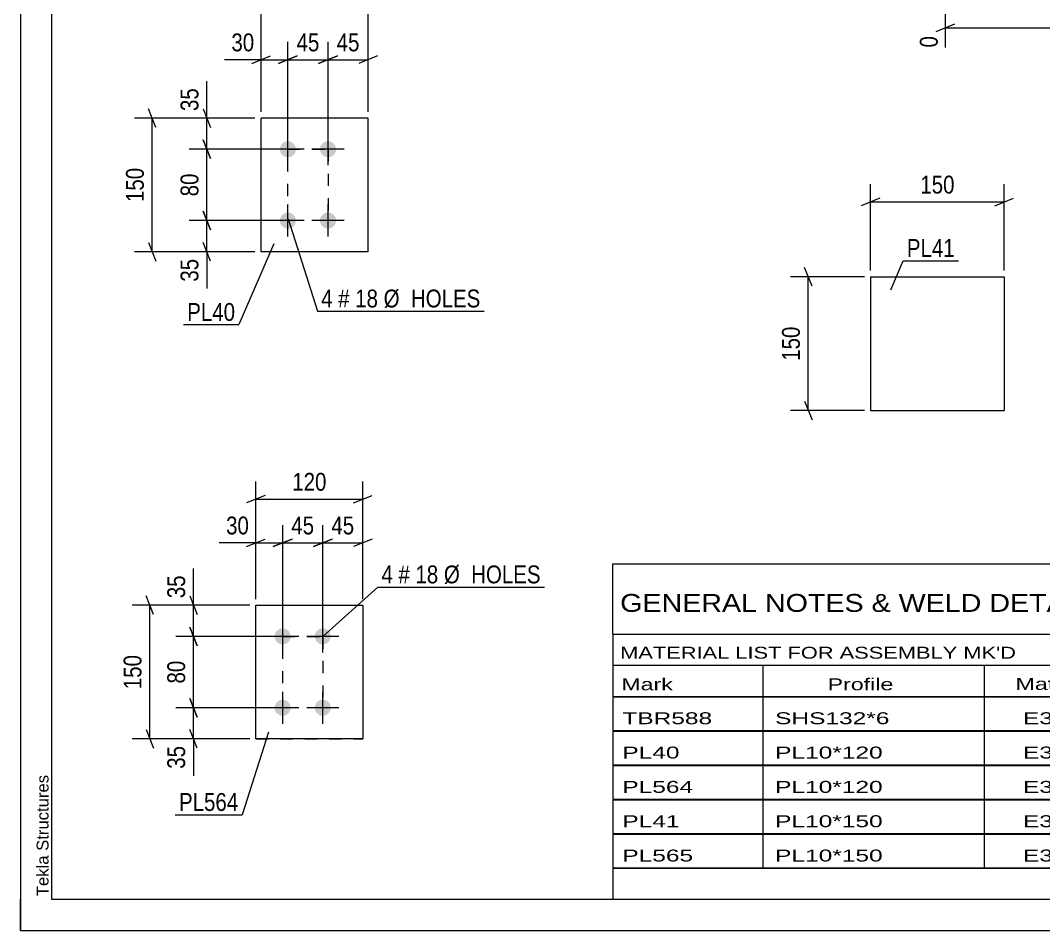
# Model space of a CAD drawing. Header units: millimetres. Extents: x 0 to 420, y 0 to 297.
# Drawn here: x 0 to 164, y 0 to 145.8 of the extents above; entities that cross this region are included whole.
import ezdxf

# ---------------------------------------------------------------- set-up
doc = ezdxf.new("R2010")
doc.units = ezdxf.units.MM
doc.linetypes.add('DXK_LINE_DOT2', pattern=[3.9198, 1.9599, -1.9599])
doc.styles.add('Arial', font='ARIAL.TTF', dxfattribs={"height": 0.2})
doc.styles.add('Arial Narrow', font='ARIALN.TTF', dxfattribs={"height": 0.2})

# ---------------------------------------------------------------- blocks, each defined once
blk = doc.blocks.new('Unknown-585696536-1128')
at = {"color": 5, "linetype": 'Continuous'}
for p, q in [((0, 297), (0, 0)), ((5, 292), (5, 5)), ((0, 0), (0, 5)), ((5, 5), (415, 5)), ((0, 0), (420, 0))]:
    blk.add_line(p, q, dxfattribs=at)
at = {"color": 174, "linetype": 'Continuous', "style": 'Arial'}
blk.add_text('Tekla Structures', height=1.9102, rotation=90, dxfattribs=at).set_placement((4.5, 5.5))
blk = doc.blocks.new('Bolt-585696536-2512 - 2506')
at = {"linetype": 'Continuous'}
for points in [[(42.04, 45.84), (41.77, 45.87), (41.51, 45.95), (41.28, 46.08), (41.08, 46.26), (40.92, 46.48), (40.81, 46.73), (40.76, 46.99), (40.76, 47.26), (40.81, 47.52), (40.92, 47.77), (41.08, 47.99), (41.28, 48.17), (41.51, 48.3), (41.77, 48.38), (42.04, 48.41), (42.3, 48.38), (42.56, 48.3), (42.79, 48.17), (42.99, 47.99), (43.15, 47.77), (43.26, 47.52), (43.32, 47.26), (43.32, 46.99), (43.26, 46.73), (43.15, 46.48), (42.99, 46.26), (42.79, 46.08), (42.56, 45.95), (42.3, 45.87)], [(48.47, 45.84), (48.2, 45.87), (47.94, 45.95), (47.71, 46.08), (47.51, 46.26), (47.35, 46.48), (47.24, 46.73), (47.19, 46.99), (47.19, 47.26), (47.24, 47.52), (47.35, 47.77), (47.51, 47.99), (47.71, 48.17), (47.94, 48.3), (48.2, 48.38), (48.47, 48.41), (48.73, 48.38), (48.99, 48.3), (49.22, 48.17), (49.42, 47.99), (49.58, 47.77), (49.69, 47.52), (49.74, 47.26), (49.74, 46.99), (49.69, 46.73), (49.58, 46.48), (49.42, 46.26), (49.22, 46.08), (48.99, 45.95), (48.73, 45.87)], [(42.04, 34.41), (41.77, 34.44), (41.51, 34.52), (41.28, 34.66), (41.08, 34.84), (40.92, 35.05), (40.81, 35.3), (40.76, 35.56), (40.76, 35.83), (40.81, 36.09), (40.92, 36.34), (41.08, 36.56), (41.28, 36.74), (41.51, 36.87), (41.77, 36.95), (42.04, 36.98), (42.3, 36.95), (42.56, 36.87), (42.79, 36.74), (42.99, 36.56), (43.15, 36.34), (43.26, 36.09), (43.32, 35.83), (43.32, 35.56), (43.26, 35.3), (43.15, 35.05), (42.99, 34.84), (42.79, 34.66), (42.56, 34.52), (42.3, 34.44)], [(48.47, 34.41), (48.2, 34.44), (47.94, 34.52), (47.71, 34.66), (47.51, 34.84), (47.35, 35.05), (47.24, 35.3), (47.19, 35.56), (47.19, 35.83), (47.24, 36.09), (47.35, 36.34), (47.51, 36.56), (47.71, 36.74), (47.94, 36.87), (48.2, 36.95), (48.47, 36.98), (48.73, 36.95), (48.99, 36.87), (49.22, 36.74), (49.42, 36.56), (49.58, 36.34), (49.69, 36.09), (49.74, 35.83), (49.74, 35.56), (49.69, 35.3), (49.58, 35.05), (49.42, 34.84), (49.22, 34.66), (48.99, 34.52), (48.73, 34.44)]]:
    blk.add_hatch(color=1, dxfattribs=at).paths.add_polyline_path(points)
at = {"color": 1, "linetype": 'Continuous'}
for p, q in [((42.04, 44.55), (42.04, 49.7)), ((48.47, 44.55), (48.47, 49.7)), ((44.61, 47.12), (39.47, 47.12)), ((51.04, 47.12), (45.89, 47.12)), ((42.04, 33.12), (42.04, 38.27)), ((48.47, 33.12), (48.47, 38.27)), ((44.61, 35.7), (39.47, 35.7)), ((51.04, 35.7), (45.89, 35.7))]:
    blk.add_line(p, q, dxfattribs=at)
blk = doc.blocks.new('Part-585696536-2517 - 2506')
at = {"color": 2, "linetype": 'Continuous'}
for p, q in [((37.75, 52.12), (54.89, 52.12)), ((37.75, 30.7), (37.75, 52.12)), ((54.89, 52.12), (54.89, 52.12)), ((54.89, 52.12), (54.89, 30.7)), ((54.89, 30.7), (37.75, 30.7)), ((37.75, 30.7), (37.75, 30.7))]:
    blk.add_line(p, q, dxfattribs=at)
at = {"color": 7, "linetype": 'DXK_LINE_DOT2'}
for p, q in [((37.75, 52.12), (54.89, 52.12)), ((37.75, 30.7), (54.89, 30.7)), ((37.75, 30.7), (37.75, 30.7))]:
    blk.add_line(p, q, dxfattribs=at)
blk = doc.blocks.new('Part-585696536-2214 - 2208')
at = {"color": 2, "linetype": 'Continuous'}
for p, q in [((55.74, 130.18), (38.6, 130.18)), ((38.6, 108.76), (38.6, 130.18)), ((55.74, 108.76), (55.74, 130.18)), ((55.74, 108.76), (38.6, 108.76))]:
    blk.add_line(p, q, dxfattribs=at)
blk = doc.blocks.new('Bolt-585696536-2247 - 2208')
at = {"linetype": 'Continuous'}
for points in [[(42.88, 123.9, -1), (42.88, 126.47, -1)], [(49.31, 123.9, -1), (49.31, 126.47, -1)], [(42.88, 112.47, -1), (42.88, 115.04, -1)], [(49.31, 112.47, -1), (49.31, 115.04, -1)]]:
    blk.add_hatch(color=1, dxfattribs=at).paths.add_polyline_path(points)
at = {"color": 1, "linetype": 'Continuous'}
for p, q in [((42.88, 122.61), (42.88, 127.76)), ((49.31, 122.61), (49.31, 127.76)), ((45.46, 125.18), (40.31, 125.18)), ((51.88, 125.18), (46.74, 125.18)), ((42.88, 111.18), (42.88, 116.33)), ((49.31, 111.18), (49.31, 116.33)), ((45.46, 113.76), (40.31, 113.76)), ((51.88, 113.76), (46.74, 113.76))]:
    blk.add_line(p, q, dxfattribs=at)
blk = doc.blocks.new('Part-585696536-2455 - 2449')
at = {"color": 2, "linetype": 'Continuous'}
for p, q in [((136.31, 104.74), (136.31, 83.31)), ((136.31, 104.74), (157.74, 104.74)), ((157.74, 104.74), (157.74, 83.31)), ((136.31, 83.31), (157.74, 83.31))]:
    blk.add_line(p, q, dxfattribs=at)
blk = doc.blocks.new('Rectangle-585696536-2602 - 2506')
at = {"color": 1, "linetype": 'DXK_LINE_DOT2'}
blk.add_lwpolyline([(42.04, 47.12), (48.47, 47.12), (48.47, 35.7), (42.04, 35.7), (42.04, 47.12)], close=True, dxfattribs=at)
blk = doc.blocks.new('Rectangle-585696536-2436 - 2208')
at = {"color": 1, "linetype": 'DXK_LINE_DOT2'}
blk.add_lwpolyline([(42.88, 125.18), (49.31, 125.18), (49.31, 113.76), (42.88, 113.76), (42.88, 125.18)], close=True, dxfattribs=at)
blk = doc.blocks.new('StraightDimension-585696536-2541 - 2506')
at = {"color": 7, "linetype": 'Continuous'}
for p, q in [((27.15, 37.2), (28.35, 34.2)), ((41.04, 35.7), (24.9, 35.7)), ((27.75, 30.7), (27.75, 35.7)), ((28.35, 29.2), (27.15, 32.2)), ((36.75, 30.7), (24.9, 30.7))]:
    blk.add_line(p, q, dxfattribs=at)
at = {"color": 0}
blk.add_wipeout([(27, 30.17), (22.8, 30.17), (22.8, 25.32), (27, 25.32)], dxfattribs=at)
at = {"color": 7, "linetype": 'Continuous'}
blk.add_line((27.75, 30.7), (27.75, 24.79), dxfattribs=at)
blk.add_line((27.75, 30.7), (27.75, 24.79), dxfattribs=at)
at = {"color": 3, "style": 'Arial Narrow'}
blk.add_text('35', height=2.863, rotation=90.0002, dxfattribs=at).set_placement((26.4, 25.92))
blk = doc.blocks.new('StraightDimension-585696536-2519 - 2506')
at = {"color": 7, "linetype": 'Continuous'}
for p, q in [((37.75, 53.12), (37.75, 71.97)), ((54.89, 53.12), (54.89, 71.97)), ((39.25, 69.72), (36.25, 68.52)), ((37.75, 69.12), (54.89, 69.12)), ((53.39, 68.52), (56.39, 69.72))]:
    blk.add_line(p, q, dxfattribs=at)
at = {"color": 0}
blk.add_wipeout([(49.67, 69.87), (49.67, 74.07), (42.98, 74.07), (42.98, 69.87)], dxfattribs=at)
at = {"color": 3, "style": 'Arial Narrow'}
blk.add_text('120', height=2.863, dxfattribs=at).set_placement((43.58, 70.47))
blk = doc.blocks.new('StraightDimension-585696536-2530 - 2506')
at = {"color": 7, "linetype": 'Continuous'}
for p, q in [((21.35, 50.62), (20.15, 53.62)), ((36.75, 52.12), (17.9, 52.12)), ((20.75, 30.7), (20.75, 52.12)), ((20.15, 32.2), (21.35, 29.2)), ((36.75, 30.7), (17.9, 30.7))]:
    blk.add_line(p, q, dxfattribs=at)
at = {"color": 0}
blk.add_wipeout([(20, 44.75), (15.8, 44.75), (15.8, 38.07), (20, 38.07)], dxfattribs=at)
at = {"color": 3, "style": 'Arial Narrow'}
blk.add_text('150', height=2.863, rotation=90.0002, dxfattribs=at).set_placement((19.4, 38.67))
blk = doc.blocks.new('StraightDimension-585696536-2551 - 2506')
at = {"color": 7, "linetype": 'Continuous'}
for p, q in [((27.15, 48.62), (28.35, 45.62)), ((41.04, 47.12), (24.9, 47.12)), ((27.75, 35.7), (27.75, 47.12)), ((28.35, 34.2), (27.15, 37.2)), ((41.04, 35.7), (24.9, 35.7))]:
    blk.add_line(p, q, dxfattribs=at)
at = {"color": 0}
blk.add_wipeout([(27, 43.84), (22.8, 43.84), (22.8, 38.98), (27, 38.98)], dxfattribs=at)
at = {"color": 3, "style": 'Arial Narrow'}
blk.add_text('80', height=2.863, rotation=90.0002, dxfattribs=at).set_placement((26.4, 39.58))
blk = doc.blocks.new('StraightDimension-585696536-2561 - 2506')
at = {"color": 7, "linetype": 'Continuous'}
for p, q in [((27.15, 53.62), (28.35, 50.62)), ((36.75, 52.12), (24.9, 52.12)), ((27.75, 47.12), (27.75, 52.12)), ((28.35, 45.62), (27.15, 48.62)), ((41.04, 47.12), (24.9, 47.12))]:
    blk.add_line(p, q, dxfattribs=at)
at = {"color": 0}
blk.add_wipeout([(27, 57.51), (22.8, 57.51), (22.8, 52.65), (27, 52.65)], dxfattribs=at)
at = {"color": 7, "linetype": 'Continuous'}
blk.add_line((27.75, 52.12), (27.75, 58.03), dxfattribs=at)
blk.add_line((27.75, 52.12), (27.75, 58.03), dxfattribs=at)
at = {"color": 3, "style": 'Arial Narrow'}
blk.add_text('35', height=2.863, rotation=90.0002, dxfattribs=at).set_placement((26.4, 53.25))
blk = doc.blocks.new('StraightDimension-585696536-2572 - 2506')
at = {"color": 7, "linetype": 'Continuous'}
for p, q in [((37.75, 53.12), (37.75, 64.97)), ((42.04, 48.12), (42.04, 64.97)), ((36.25, 61.52), (39.25, 62.72)), ((43.54, 62.72), (40.54, 61.52)), ((37.75, 62.12), (42.04, 62.12))]:
    blk.add_line(p, q, dxfattribs=at)
at = {"color": 0}
blk.add_wipeout([(37.23, 62.87), (37.23, 67.07), (32.37, 67.07), (32.37, 62.87)], dxfattribs=at)
at = {"color": 7, "linetype": 'Continuous'}
blk.add_line((37.75, 62.12), (31.85, 62.12), dxfattribs=at)
blk.add_line((37.75, 62.12), (31.85, 62.12), dxfattribs=at)
at = {"color": 3, "style": 'Arial Narrow'}
blk.add_text('30', height=2.863, dxfattribs=at).set_placement((32.97, 63.47))
blk = doc.blocks.new('StraightDimension-585696536-2582 - 2506')
at = {"color": 7, "linetype": 'Continuous'}
for p, q in [((42.04, 48.12), (42.04, 64.97)), ((48.47, 48.12), (48.47, 64.97)), ((40.54, 61.52), (43.54, 62.72)), ((49.97, 62.72), (46.97, 61.52)), ((42.04, 62.12), (48.47, 62.12))]:
    blk.add_line(p, q, dxfattribs=at)
at = {"color": 0}
blk.add_wipeout([(47.68, 62.87), (47.68, 67.07), (42.82, 67.07), (42.82, 62.87)], dxfattribs=at)
at = {"color": 3, "style": 'Arial Narrow'}
blk.add_text('45', height=2.863, dxfattribs=at).set_placement((43.42, 63.47))
blk = doc.blocks.new('StraightDimension-585696536-2592 - 2506')
at = {"color": 7, "linetype": 'Continuous'}
for p, q in [((48.47, 48.12), (48.47, 64.97)), ((54.89, 53.12), (54.89, 64.97)), ((46.97, 61.52), (49.97, 62.72)), ((56.39, 62.72), (53.39, 61.52)), ((48.47, 62.12), (54.89, 62.12))]:
    blk.add_line(p, q, dxfattribs=at)
at = {"color": 0}
blk.add_wipeout([(54.11, 62.87), (54.11, 67.07), (49.25, 67.07), (49.25, 62.87)], dxfattribs=at)
at = {"color": 3, "style": 'Arial Narrow'}
blk.add_text('45', height=2.863, dxfattribs=at).set_placement((49.85, 63.47))
blk = doc.blocks.new('StraightDimension-585696536-2356 - 2208')
at = {"color": 7, "linetype": 'Continuous'}
for p, q in [((42.88, 126.18), (42.88, 142.38)), ((49.31, 126.18), (49.31, 142.38)), ((41.38, 138.93), (44.38, 140.13)), ((42.88, 139.53), (49.31, 139.53)), ((50.81, 140.13), (47.81, 138.93))]:
    blk.add_line(p, q, dxfattribs=at)
at = {"color": 0}
blk.add_wipeout([(48.53, 140.28), (48.53, 144.48), (43.67, 144.48), (43.67, 140.28)], dxfattribs=at)
at = {"color": 3, "style": 'Arial Narrow'}
blk.add_text('45', height=2.863, dxfattribs=at).set_placement((44.27, 140.88))
blk = doc.blocks.new('StraightDimension-585696536-2413 - 2208')
at = {"color": 7, "linetype": 'Continuous'}
for p, q in [((29.28, 126.68), (30.48, 123.68)), ((41.88, 125.18), (27.03, 125.18)), ((29.88, 113.76), (29.88, 125.18)), ((30.48, 112.26), (29.28, 115.26)), ((41.88, 113.76), (27.03, 113.76))]:
    blk.add_line(p, q, dxfattribs=at)
at = {"color": 0}
blk.add_wipeout([(29.13, 121.9), (24.93, 121.9), (24.93, 117.04), (29.13, 117.04)], dxfattribs=at)
at = {"color": 3, "style": 'Arial Narrow'}
blk.add_text('80', height=2.863, rotation=90.0002, dxfattribs=at).set_placement((28.53, 117.64))
blk = doc.blocks.new('StraightDimension-585696536-2323 - 2208')
at = {"color": 7, "linetype": 'Continuous'}
for p, q in [((38.6, 131.18), (38.6, 150.85)), ((55.74, 131.18), (55.74, 150.85)), ((40.1, 148.6), (37.1, 147.4)), ((38.6, 148), (55.74, 148)), ((54.24, 147.4), (57.24, 148.6))]:
    blk.add_line(p, q, dxfattribs=at)
at = {"color": 0}
blk.add_wipeout([(50.51, 148.75), (50.51, 152.95), (43.83, 152.95), (43.83, 148.75)], dxfattribs=at)
at = {"color": 3, "style": 'Arial Narrow'}
blk.add_text('120', height=2.863, dxfattribs=at).set_placement((44.43, 149.35))
blk = doc.blocks.new('StraightDimension-585696536-2343 - 2208')
at = {"color": 7, "linetype": 'Continuous'}
for p, q in [((38.6, 131.18), (38.6, 142.38)), ((42.88, 126.18), (42.88, 142.38)), ((37.1, 138.93), (40.1, 140.13)), ((38.6, 139.53), (42.88, 139.53)), ((44.38, 140.13), (41.38, 138.93))]:
    blk.add_line(p, q, dxfattribs=at)
at = {"color": 0}
blk.add_wipeout([(38.07, 140.28), (38.07, 144.48), (33.22, 144.48), (33.22, 140.28)], dxfattribs=at)
at = {"color": 7, "linetype": 'Continuous'}
blk.add_line((38.6, 139.53), (32.69, 139.53), dxfattribs=at)
blk.add_line((38.6, 139.53), (32.69, 139.53), dxfattribs=at)
at = {"color": 3, "style": 'Arial Narrow'}
blk.add_text('30', height=2.863, dxfattribs=at).set_placement((33.82, 140.88))
blk = doc.blocks.new('StraightDimension-585696536-2366 - 2208')
at = {"color": 7, "linetype": 'Continuous'}
for p, q in [((49.31, 126.18), (49.31, 142.38)), ((55.74, 131.18), (55.74, 142.38)), ((47.81, 138.93), (50.81, 140.13)), ((49.31, 139.53), (55.74, 139.53)), ((57.24, 140.13), (54.24, 138.93))]:
    blk.add_line(p, q, dxfattribs=at)
at = {"color": 0}
blk.add_wipeout([(54.96, 140.28), (54.96, 144.48), (50.1, 144.48), (50.1, 140.28)], dxfattribs=at)
at = {"color": 3, "style": 'Arial Narrow'}
blk.add_text('45', height=2.863, dxfattribs=at).set_placement((50.7, 140.88))
blk = doc.blocks.new('StraightDimension-585696536-2383 - 2208')
at = {"color": 7, "linetype": 'Continuous'}
for p, q in [((21.73, 128.68), (20.53, 131.68)), ((37.6, 130.18), (18.28, 130.18)), ((21.13, 108.76), (21.13, 130.18)), ((20.53, 110.26), (21.73, 107.26)), ((37.6, 108.76), (18.28, 108.76))]:
    blk.add_line(p, q, dxfattribs=at)
at = {"color": 0}
blk.add_wipeout([(20.38, 122.81), (16.18, 122.81), (16.18, 116.13), (20.38, 116.13)], dxfattribs=at)
at = {"color": 3, "style": 'Arial Narrow'}
blk.add_text('150', height=2.863, rotation=90.0002, dxfattribs=at).set_placement((19.78, 116.73))
blk = doc.blocks.new('StraightDimension-585696536-2400 - 2208')
at = {"color": 7, "linetype": 'Continuous'}
for p, q in [((29.28, 131.68), (30.48, 128.68)), ((37.6, 130.18), (27.03, 130.18)), ((29.88, 125.18), (29.88, 130.18)), ((30.48, 123.68), (29.28, 126.68)), ((41.88, 125.18), (27.03, 125.18))]:
    blk.add_line(p, q, dxfattribs=at)
at = {"color": 0}
blk.add_wipeout([(29.13, 135.57), (24.93, 135.57), (24.93, 130.71), (29.13, 130.71)], dxfattribs=at)
at = {"color": 7, "linetype": 'Continuous'}
blk.add_line((29.88, 130.18), (29.88, 136.09), dxfattribs=at)
blk.add_line((29.88, 130.18), (29.88, 136.09), dxfattribs=at)
at = {"color": 3, "style": 'Arial Narrow'}
blk.add_text('35', height=2.863, rotation=90.0002, dxfattribs=at).set_placement((28.53, 131.31))
blk = doc.blocks.new('StraightDimension-585696536-2423 - 2208')
at = {"color": 7, "linetype": 'Continuous'}
for p, q in [((29.28, 115.26), (30.48, 112.26)), ((41.88, 113.76), (27.03, 113.76)), ((29.88, 108.76), (29.88, 113.76)), ((30.48, 107.26), (29.28, 110.26)), ((37.6, 108.76), (27.03, 108.76))]:
    blk.add_line(p, q, dxfattribs=at)
at = {"color": 0}
blk.add_wipeout([(29.13, 108.23), (24.93, 108.23), (24.93, 103.37), (29.13, 103.37)], dxfattribs=at)
at = {"color": 7, "linetype": 'Continuous'}
blk.add_line((29.88, 108.76), (29.88, 102.85), dxfattribs=at)
blk.add_line((29.88, 108.76), (29.88, 102.85), dxfattribs=at)
at = {"color": 3, "style": 'Arial Narrow'}
blk.add_text('35', height=2.863, rotation=90.0002, dxfattribs=at).set_placement((28.53, 103.97))
blk = doc.blocks.new('StraightDimension-585696536-3638 - 1834')
at = {"color": 7, "linetype": 'Continuous'}
for p, q in [((148.26, 158.79), (148.26, 141.49)), ((248.04, 158.79), (248.04, 137.84)), ((149.76, 145.22), (146.76, 144.02)), ((148.26, 144.62), (248.04, 144.62)), ((246.54, 144.02), (249.54, 145.22))]:
    blk.add_line(p, q, dxfattribs=at)
at = {"color": 0}
blk.add_wipeout([(201.49, 145.37), (201.49, 149.57), (194.8, 149.57), (194.8, 145.37)], dxfattribs=at)
at = {"color": 0, "linetype": 'Continuous'}
for points in [[(147.66, 143.92), (143.46, 143.92), (143.46, 140.89), (147.66, 140.89)], [(247.44, 143.92), (243.24, 143.92), (243.24, 137.24), (247.44, 137.24)]]:
    blk.add_wipeout(points, dxfattribs=at)
at = {"color": 3, "style": 'Arial Narrow'}
blk.add_text('698', height=2.863, dxfattribs=at).set_placement((195.4, 145.97))
at = {"color": 3, "linetype": 'Continuous', "style": 'Arial Narrow'}
for s, height, p in [('0', 2.86, (147.06, 141.49)), ('698', 2.863, (246.84, 137.84))]:
    blk.add_text(s, height=height, rotation=90.0002, dxfattribs=at).set_placement(p)
blk = doc.blocks.new('StraightDimension-585696536-2457 - 2449')
at = {"color": 7, "linetype": 'Continuous'}
for p, q in [((136.31, 105.74), (136.31, 119.59)), ((157.74, 105.74), (157.74, 119.59)), ((137.81, 117.34), (134.81, 116.14)), ((136.31, 116.74), (157.74, 116.74)), ((156.24, 116.14), (159.24, 117.34))]:
    blk.add_line(p, q, dxfattribs=at)
at = {"color": 0}
blk.add_wipeout([(150.37, 117.49), (150.37, 121.69), (143.68, 121.69), (143.68, 117.49)], dxfattribs=at)
at = {"color": 3, "style": 'Arial Narrow'}
blk.add_text('150', height=2.863, dxfattribs=at).set_placement((144.28, 118.09))
blk = doc.blocks.new('StraightDimension-585696536-2468 - 2449')
at = {"color": 7, "linetype": 'Continuous'}
for p, q in [((126.91, 103.24), (125.71, 106.24)), ((135.31, 104.74), (123.46, 104.74)), ((126.31, 83.31), (126.31, 104.74)), ((125.71, 84.81), (126.91, 81.81)), ((135.31, 83.31), (123.46, 83.31))]:
    blk.add_line(p, q, dxfattribs=at)
at = {"color": 0}
blk.add_wipeout([(125.56, 97.37), (121.36, 97.37), (121.36, 90.69), (125.56, 90.69)], dxfattribs=at)
at = {"color": 3, "style": 'Arial Narrow'}
blk.add_text('150', height=2.863, rotation=90.0002, dxfattribs=at).set_placement((124.96, 91.29))
blk = doc.blocks.new('Unknown-585696536-4495')
at = {"color": 7, "linetype": 'Continuous'}
for p, q in [((95, 58.75), (255, 58.75)), ((95, 47.5), (95, 58.75)), ((255, 58.75), (255, 47.5)), ((95, 47.5), (255, 47.5)), ((95, 47.5), (95, 42.5)), ((255, 47.5), (255, 42.5)), ((95, 42.5), (255, 42.5)), ((95, 42.5), (95, 37.5)), ((119, 42.5), (119, 37.5)), ((154.5, 42.5), (154.5, 37.5)), ((180.5, 42.5), (180.5, 37.5)), ((193.5, 42.5), (193.5, 37.5)), ((211, 42.5), (211, 37.5)), ((233, 42.5), (233, 37.5)), ((255, 42.5), (255, 37.5)), ((95, 37.5), (255, 37.5)), ((95, 37.45), (95, 32.05)), ((95, 37.45), (255, 37.45)), ((119, 37.5), (119, 32)), ((154.5, 37.5), (154.5, 32)), ((180.5, 37.5), (180.5, 32)), ((193.5, 37.5), (193.5, 32)), ((211, 37.5), (211, 32)), ((233, 37.5), (233, 32)), ((255, 37.45), (255, 32.05)), ((95, 32.05), (255, 32.05)), ((95, 31.95), (95, 26.55)), ((95, 31.95), (255, 31.95)), ((119, 32), (119, 26.5)), ((154.5, 32), (154.5, 26.5)), ((180.5, 32), (180.5, 26.5)), ((193.5, 32), (193.5, 26.5)), ((211, 32), (211, 26.5)), ((233, 32), (233, 26.5)), ((255, 31.95), (255, 26.55)), ((95, 26.55), (255, 26.55)), ((95, 26.45), (95, 21.05)), ((95, 26.45), (255, 26.45)), ((119, 26.5), (119, 21)), ((154.5, 26.5), (154.5, 21)), ((180.5, 26.5), (180.5, 21)), ((193.5, 26.5), (193.5, 21)), ((211, 26.5), (211, 21)), ((233, 26.5), (233, 21)), ((255, 26.45), (255, 21.05)), ((95, 21.05), (255, 21.05)), ((95, 20.95), (95, 15.55)), ((95, 20.95), (255, 20.95)), ((119, 21), (119, 15.5)), ((154.5, 21), (154.5, 15.5)), ((180.5, 21), (180.5, 15.5)), ((193.5, 21), (193.5, 15.5)), ((211, 21), (211, 15.5)), ((233, 21), (233, 15.5)), ((255, 20.95), (255, 15.55)), ((95, 15.55), (255, 15.55)), ((95, 15.45), (95, 10.05)), ((95, 15.45), (255, 15.45)), ((119, 15.5), (119, 10)), ((154.5, 15.5), (154.5, 10)), ((180.5, 15.5), (180.5, 10)), ((193.5, 15.5), (193.5, 10)), ((211, 15.5), (211, 10)), ((233, 15.5), (233, 10)), ((255, 15.45), (255, 10.05)), ((95, 10.05), (255, 10.05)), ((95, 10), (255, 10)), ((95, 10), (95, 5)), ((211, 10), (211, 5)), ((233, 10), (233, 5)), ((255, 10), (255, 5)), ((95, 5), (255, 5))]:
    blk.add_line(p, q, dxfattribs=at)
at = {"color": 7, "style": 'Arial Narrow'}
for s, height, width, p in [('GENERAL NOTES & WELD DETAILS :', 2.8633, 1.4, (96.15, 51.06)), ('REFER TYP DRAWING TYP-01', 1.9089, 1.6, (179.7, 51.16)), ("MATERIAL LIST FOR ASSEMBLY MK'D", 1.9089, 1.6, (96.15, 43.56)), ('TBR588', 1.909, 1.794707, (187.59, 43.47)), ('2', 1.91, 1.794707, (217.08, 43.56)), ('No. Required', 1.9089, 1.6, (226.41, 43.56)), ('Mark', 1.909, 1.7, (96.34, 38.5)), ('Profile', 1.909, 1.7, (129.41, 38.5)), ('Material', 1.909, 1.7, (159.54, 38.56)), ('No.', 1.909, 1.7, (184.5, 38.56)), ('Length', 1.909, 1.7, (195, 38.56)), ('Area', 1.909, 1.7, (217.5, 38.56)), ('Weight', 1.909, 1.7, (237, 38.56))]:
    blk.add_text(s, height=height, dxfattribs=dict(at, width=width)).set_placement(p)
at = {"color": 7, "linetype": 'Continuous', "style": 'Arial Narrow'}
for s, height, width, p in [('TBR588', 1.909, 1.794707, (96.5, 33.06)), ('SHS132*6', 1.909, 1.794707, (121, 33.06)), ('E350', 1.909, 1.794707, (160.74, 33.06)), ('1', 1.91, 1.794707, (184.86, 33.06)), ('698', 1.909, 1.794707, (199.77, 33.06)), ('0.4', 1.909, 1.794707, (221.32, 33.06)), ('16.6', 1.909, 1.794707, (240.14, 33.06)), ('PL40', 1.909, 1.794707, (96.5, 27.56)), ('PL10*120', 1.909, 1.794707, (121, 27.56)), ('E350', 1.909, 1.794707, (160.74, 27.56)), ('2', 1.91, 1.794707, (184.86, 27.56)), ('150', 1.909, 1.794707, (199.77, 27.56)), ('0.0', 1.909, 1.794707, (221.32, 27.56)), ('2.8', 1.909, 1.794707, (242.33, 27.56)), ('PL564', 1.909, 1.794707, (96.5, 22.06)), ('PL10*120', 1.909, 1.794707, (121, 22.06)), ('E350', 1.909, 1.794707, (160.74, 22.06)), ('2', 1.91, 1.794707, (184.86, 22.06)), ('150', 1.909, 1.794707, (199.77, 22.06)), ('0.0', 1.909, 1.794707, (221.32, 22.06)), ('2.8', 1.909, 1.794707, (242.33, 22.06)), ('PL41', 1.909, 1.794707, (96.5, 16.56)), ('PL10*150', 1.909, 1.794707, (121, 16.56)), ('E350', 1.909, 1.794707, (160.74, 16.56)), ('1', 1.91, 1.794707, (184.86, 16.56)), ('150', 1.909, 1.794707, (199.77, 16.56)), ('0.1', 1.909, 1.794707, (221.32, 16.56)), ('1.8', 1.909, 1.794707, (242.33, 16.56)), ('PL565', 1.909, 1.794707, (96.5, 11.06)), ('PL10*150', 1.909, 1.794707, (121, 11.06)), ('E350', 1.909, 1.794707, (160.74, 11.06)), ('1', 1.91, 1.794707, (184.86, 11.06)), ('150', 1.909, 1.794707, (199.77, 11.06)), ('0.1', 1.909, 1.794707, (221.32, 11.06)), ('1.8', 1.909, 1.794707, (242.33, 11.06)), ('Total', 1.909, 1.7, (197.33, 6.5)), ('0.6', 1.909, 1.794707, (220.83, 6.5)), ('25.8', 1.909, 1.794707, (240.14, 6.5))]:
    blk.add_text(s, height=height, dxfattribs=dict(at, width=width)).set_placement(p)
blk = doc.blocks.new('Mark-585696536-2508 - 2506')
at = {"color": 0}
for points in [[(59.71, 55.63), (59.71, 58.63), (57.88, 58.63), (57.88, 55.63)], [(62.43, 55.63), (62.43, 58.63), (60.61, 58.63), (60.61, 55.63)], [(66.99, 55.63), (66.99, 58.63), (63.33, 58.63), (63.33, 55.63)], [(83.42, 55.63), (83.42, 58.63), (67.89, 58.63), (67.89, 55.63)]]:
    blk.add_wipeout(points, dxfattribs=at)
for points in [[(59.71, 55.63), (59.71, 58.63), (57.88, 58.63), (57.88, 55.63)], [(62.43, 55.63), (62.43, 58.63), (60.61, 58.63), (60.61, 55.63)], [(66.99, 55.63), (66.99, 58.63), (63.33, 58.63), (63.33, 55.63)], [(83.42, 55.63), (83.42, 58.63), (67.89, 58.63), (67.89, 55.63)]]:
    blk.add_wipeout(points, dxfattribs=at)
at = {"color": 7, "linetype": 'Continuous'}
for p, q in [((48.47, 47.12), (57.28, 55.03)), ((57.28, 55.03), (84.02, 55.03))]:
    blk.add_line(p, q, dxfattribs=at)
at = {"color": 3, "style": 'Arial Narrow'}
for s, height, p in [('4', 2.86, (57.88, 55.63)), ('#', 2.86, (60.61, 55.63)), ('18', 2.863, (63.33, 55.63)), ('Ø  HOLES', 2.863, (67.89, 55.63))]:
    blk.add_text(s, height=height, dxfattribs=at).set_placement(p)
blk = doc.blocks.new('Mark-585696536-2513 - 2506')
at = {"color": 0}
blk.add_wipeout([(34.93, 19.16), (34.93, 22.16), (25.42, 22.16), (25.42, 19.16)], dxfattribs=at)
blk.add_wipeout([(34.93, 19.16), (34.93, 22.16), (25.42, 22.16), (25.42, 19.16)], dxfattribs=at)
at = {"color": 30, "linetype": 'Continuous'}
for p in [(39.75, 31.81), (24.82, 18.56)]:
    blk.add_line(p, (35.53, 18.56), dxfattribs=at)
at = {"color": 3, "style": 'Arial Narrow'}
blk.add_text('PL564', height=2.863, dxfattribs=at).set_placement((25.42, 19.16))
blk = doc.blocks.new('Mark-585696536-2243 - 2208')
at = {"color": 0}
for points in [[(50.04, 99.84), (50.04, 102.84), (48.21, 102.84), (48.21, 99.84)], [(52.77, 99.84), (52.77, 102.84), (50.94, 102.84), (50.94, 99.84)], [(57.33, 99.84), (57.33, 102.84), (53.67, 102.84), (53.67, 99.84)], [(73.75, 99.84), (73.75, 102.84), (58.23, 102.84), (58.23, 99.84)]]:
    blk.add_wipeout(points, dxfattribs=at)
for points in [[(50.04, 99.84), (50.04, 102.84), (48.21, 102.84), (48.21, 99.84)], [(52.77, 99.84), (52.77, 102.84), (50.94, 102.84), (50.94, 99.84)], [(57.33, 99.84), (57.33, 102.84), (53.67, 102.84), (53.67, 99.84)], [(73.75, 99.84), (73.75, 102.84), (58.23, 102.84), (58.23, 99.84)]]:
    blk.add_wipeout(points, dxfattribs=at)
at = {"color": 7, "linetype": 'Continuous'}
for p, q in [((42.93, 114.06), (47.61, 99.24)), ((47.61, 99.24), (74.35, 99.24))]:
    blk.add_line(p, q, dxfattribs=at)
at = {"color": 3, "style": 'Arial Narrow'}
for s, height, p in [('4', 2.86, (48.21, 99.84)), ('#', 2.86, (50.94, 99.84)), ('18', 2.863, (53.67, 99.84)), ('Ø  HOLES', 2.863, (58.23, 99.84))]:
    blk.add_text(s, height=height, dxfattribs=at).set_placement(p)
blk = doc.blocks.new('Mark-585696536-2210 - 2208')
at = {"color": 0}
blk.add_wipeout([(34.42, 97.68), (34.42, 100.68), (26.74, 100.68), (26.74, 97.68)], dxfattribs=at)
blk.add_wipeout([(34.42, 97.68), (34.42, 100.68), (26.74, 100.68), (26.74, 97.68)], dxfattribs=at)
at = {"color": 30, "linetype": 'Continuous'}
for p in [(40.65, 110.04), (26.14, 97.08)]:
    blk.add_line(p, (35.02, 97.08), dxfattribs=at)
at = {"color": 3, "style": 'Arial Narrow'}
blk.add_text('PL40', height=2.863, dxfattribs=at).set_placement((26.74, 97.68))
blk = doc.blocks.new('Mark-585696536-2451 - 2449')
at = {"color": 0}
blk.add_wipeout([(149.79, 107.93), (149.79, 110.93), (142.12, 110.93), (142.12, 107.93)], dxfattribs=at)
blk.add_wipeout([(149.79, 107.93), (149.79, 110.93), (142.12, 110.93), (142.12, 107.93)], dxfattribs=at)
at = {"color": 30, "linetype": 'Continuous'}
for p, q in [((139.55, 102.65), (141.52, 107.33)), ((141.52, 107.33), (150.39, 107.33))]:
    blk.add_line(p, q, dxfattribs=at)
at = {"color": 3, "style": 'Arial Narrow'}
blk.add_text('PL41', height=2.863, dxfattribs=at).set_placement((142.12, 107.93))

msp = doc.modelspace()

# ---------------------------------------------------------------- block references
for name in ['Unknown-585696536-1128', 'Part-585696536-2214 - 2208', 'Bolt-585696536-2247 - 2208', 'Rectangle-585696536-2436 - 2208', 'Part-585696536-2455 - 2449', 'Unknown-585696536-4495', 'Part-585696536-2517 - 2506', 'Bolt-585696536-2512 - 2506', 'Rectangle-585696536-2602 - 2506']:
    msp.add_blockref(name, (0, 0))

# ---------------------------------------------------------------- next in the draw order: block references
for name in ['StraightDimension-585696536-3638 - 1834', 'StraightDimension-585696536-2356 - 2208', 'StraightDimension-585696536-2457 - 2449', 'Mark-585696536-2243 - 2208', 'StraightDimension-585696536-2519 - 2506', 'StraightDimension-585696536-2541 - 2506']:
    msp.add_blockref(name, (0, 0))

# ---------------------------------------------------------------- next in the draw order: block references
for name in ['StraightDimension-585696536-2323 - 2208', 'StraightDimension-585696536-2413 - 2208', 'Mark-585696536-2451 - 2449', 'StraightDimension-585696536-2468 - 2449', 'StraightDimension-585696536-2530 - 2506']:
    msp.add_blockref(name, (0, 0))

# ---------------------------------------------------------------- next in the draw order: block references
for name in ['StraightDimension-585696536-2343 - 2208', 'StraightDimension-585696536-2366 - 2208', 'StraightDimension-585696536-2551 - 2506', 'Mark-585696536-2513 - 2506']:
    msp.add_blockref(name, (0, 0))

# ---------------------------------------------------------------- next in the draw order: block references
for name in ['StraightDimension-585696536-2383 - 2208', 'StraightDimension-585696536-2561 - 2506']:
    msp.add_blockref(name, (0, 0))

# ---------------------------------------------------------------- next in the draw order: block references
for name in ['StraightDimension-585696536-2400 - 2208', 'StraightDimension-585696536-2423 - 2208', 'StraightDimension-585696536-2572 - 2506']:
    msp.add_blockref(name, (0, 0))

# ---------------------------------------------------------------- next in the draw order: block references
for name in ['Mark-585696536-2210 - 2208', 'StraightDimension-585696536-2582 - 2506']:
    msp.add_blockref(name, (0, 0))

# ---------------------------------------------------------------- next in the draw order: block references
msp.add_blockref('StraightDimension-585696536-2592 - 2506', (0, 0))

# ---------------------------------------------------------------- next in the draw order: block references
msp.add_blockref('Mark-585696536-2508 - 2506', (0, 0))

doc.saveas('drawing.dxf')
